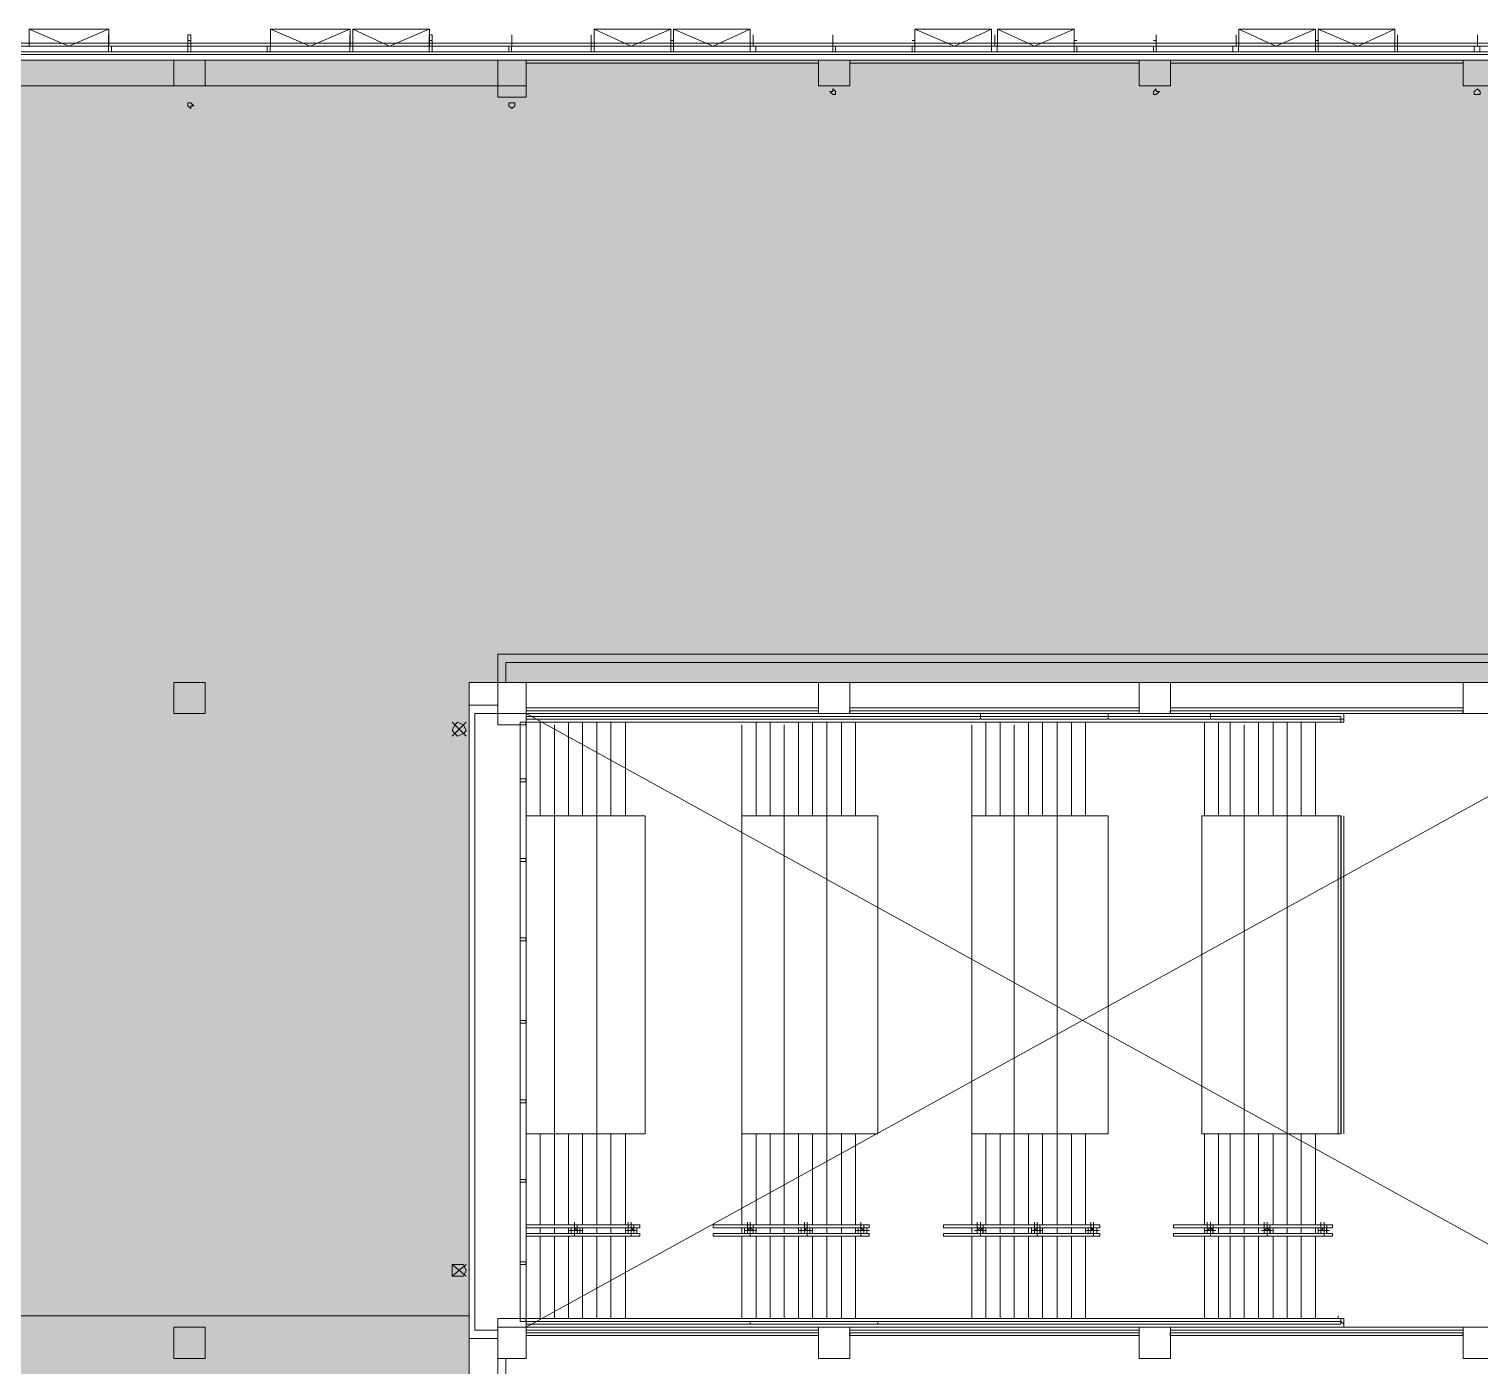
# Model space of a CAD drawing. Header units: inches. Extents: x 0.9 to 46, y 0.8 to 32.4.
# Drawn here: x 43.416 to 44.267, y 20.97 to 21.755 of the extents above; entities that cross this region are included whole.
import ezdxf

# ---------------------------------------------------------------- set-up
doc = ezdxf.new("R2010")
doc.units = ezdxf.units.IN
doc.header["$MEASUREMENT"] = 0
doc.layers.add('PDF_Geometry', color=7, linetype='Continuous')
doc.layers.add('PDF_Solid Fills', color=7, linetype='Continuous')

msp = doc.modelspace()

# ---------------------------------------------------------------- linework, layer by layer
at = {"layer": 'PDF_Geometry', "color": 9, "lineweight": 20, "true_color": 0xc0c0c0}
for points in [[(43.416, 21.75462), (43.4393, 21.7446), (43.46259, 21.75462)], [(43.55767, 21.75462), (43.58096, 21.7446), (43.60425, 21.75462)], [(43.60584, 21.75462), (43.62754, 21.7446), (43.65083, 21.75462)], [(43.74751, 21.75462), (43.7692, 21.7446), (43.79249, 21.75462)], [(43.79409, 21.75462), (43.81738, 21.7446), (43.83908, 21.75462)], [(43.93575, 21.75462), (43.95904, 21.7446), (43.98074, 21.75462)], [(43.98425, 21.75462), (44.00594, 21.7446), (44.02923, 21.75462)], [(44.12591, 21.75462), (44.1476, 21.7446), (44.1709, 21.75462)], [(44.17249, 21.75462), (44.19578, 21.7446), (44.21748, 21.75462)], [(42.36599, 21.7446), (42.36599, 21.74128), (42.36248, 21.74128), (42.36248, 21.73959), (42.36089, 21.73959), (42.36089, 21.74626), (42.37588, 21.74626), (42.37588, 21.7446), (44.45422, 21.7446), (44.45422, 21.74626), (42.37588, 21.74626)], [(44.45422, 21.74128), (42.37747, 21.74128)], [(44.77264, 21.46629), (44.54738, 21.46629), (44.54738, 21.46128), (44.54738, 21.5196), (44.46411, 21.5196), (44.46411, 21.73959), (42.36758, 21.73959), (42.36758, 20.6063), (45.69248, 20.6063), (45.69248, 21.73959), (45.01767, 21.73959), (45.01767, 21.73627), (45.02597, 21.73627), (45.11243, 21.73627), (45.12073, 21.73627), (45.12073, 21.45627), (45.11243, 21.45627), (45.11243, 21.73627)], [(43.32922, 21.73627), (43.50088, 21.73627)], [(43.51906, 21.73627), (43.69103, 21.73627)], [(43.87928, 21.73461), (43.70762, 21.73461)], [(44.06752, 21.73461), (43.89746, 21.73461)], [(44.25768, 21.73461), (44.08571, 21.73461)], [(43.32922, 21.72128), (43.50088, 21.72128)], [(43.51906, 21.72128), (43.69103, 21.72128)], [(44.39424, 21.35296), (44.39424, 21.38792), (43.69103, 21.38792), (43.69103, 21.37127)], [(44.38913, 21.35296), (44.38913, 21.38295), (43.69582, 21.38295), (43.69582, 21.37127)], [(43.69103, 20.9863), (43.67412, 20.9863), (43.67412, 21.35793), (43.69103, 21.35793)], [(43.69103, 20.99127), (43.67763, 20.99127), (43.67763, 21.35296), (43.69103, 21.35296)], [(43.70762, 21.35627), (43.87928, 21.35627), (43.70762, 21.35627)], [(43.70762, 20.99293), (44.36073, 21.35296), (44.36073, 20.99293), (43.70762, 21.35296), (44.36073, 21.35296), (44.36073, 21.35462), (44.27427, 21.35462)], [(43.87928, 21.35462), (43.70762, 21.35462)], [(43.70762, 21.35296), (43.70762, 20.99293), (44.36073, 20.99293), (44.39264, 20.99293)], [(43.70762, 21.35127), (44.18589, 21.35127), (44.18589, 21.34961), (43.70762, 21.34961), (44.18589, 21.34961), (44.18589, 21.35127), (44.1843, 21.35127)], [(44.06752, 21.35627), (43.89746, 21.35627), (44.06752, 21.35627)], [(44.06752, 21.35462), (43.89746, 21.35462)], [(43.97435, 21.34961), (43.97435, 21.35127), (43.97435, 21.35296)], [(44.04933, 21.34961), (44.04933, 21.35127), (44.04933, 21.35296)], [(44.08571, 21.35627), (44.25768, 21.35627), (44.08571, 21.35627)], [(44.25768, 21.35462), (44.08571, 21.35462)], [(44.10932, 21.34961), (44.10932, 21.35127), (44.10932, 21.35296)], [(43.66423, 21.33962), (43.67253, 21.34795)], [(43.66423, 21.34795), (43.67253, 21.33962)], [(43.70412, 21.34795), (43.70412, 21.26796)], [(44.1843, 21.34795), (43.70762, 21.34795)], [(43.70762, 21.34795), (44.18589, 21.34795), (43.70762, 21.34795)], [(43.70762, 21.34629), (43.70762, 21.31461), (43.70762, 21.34629)], [(43.71592, 21.29294), (43.71592, 21.34795)], [(43.72422, 21.34629), (43.72422, 21.29294), (43.72422, 21.10629), (43.72422, 21.05295)], [(43.73251, 21.29294), (43.73251, 21.34795)], [(43.74081, 21.29294), (43.74081, 21.34795)], [(43.7491, 21.34795), (43.7491, 21.29294), (43.7491, 21.10629), (43.7491, 21.05295)], [(43.7574, 21.29294), (43.7574, 21.34795)], [(43.76601, 21.29294), (43.76601, 21.34795)], [(43.83429, 21.34629), (43.83429, 21.29294), (43.91405, 21.29294), (43.91405, 21.10629), (43.83429, 21.10629), (43.83429, 21.05295)], [(43.84258, 21.29294), (43.84258, 21.34795)], [(43.85088, 21.29294), (43.85088, 21.34795)], [(43.85918, 21.34629), (43.85918, 21.29294), (43.85918, 21.10629), (43.85918, 21.05295)], [(43.86747, 21.29294), (43.86747, 21.34795)], [(43.87577, 21.29294), (43.87577, 21.34795)], [(43.88406, 21.34795), (43.88406, 21.29294), (43.88406, 21.10629), (43.88406, 21.05295)], [(43.89268, 21.29294), (43.89268, 21.34795)], [(43.90097, 21.29294), (43.90097, 21.34795)], [(43.96925, 21.34629), (43.96925, 21.29294), (44.04933, 21.29294), (44.04933, 21.10629), (43.96925, 21.10629)], [(43.97755, 21.29294), (43.97755, 21.34795)], [(43.98584, 21.29294), (43.98584, 21.34795)], [(43.99414, 21.34629), (43.99414, 21.29294), (43.99414, 21.10629), (43.99414, 21.05295)], [(44.00243, 21.29294), (44.00243, 21.34795)], [(44.01073, 21.29294), (44.01073, 21.34795)], [(44.01934, 21.34795), (44.01934, 21.29294), (44.01934, 21.10629), (44.01934, 21.05295)], [(44.02764, 21.29294), (44.02764, 21.34795)], [(44.03593, 21.29294), (44.03593, 21.34795)], [(44.10581, 21.29294), (44.10581, 21.34795)], [(44.1141, 21.29294), (44.1141, 21.34795)], [(44.1208, 21.29294), (44.1208, 21.34795)], [(44.1291, 21.34629), (44.1291, 21.29294), (44.1291, 21.10629), (44.1291, 21.05295)], [(44.13739, 21.29294), (44.13739, 21.34795)], [(44.14601, 21.29294), (44.14601, 21.34795)], [(44.1543, 21.34795), (44.1543, 21.29294), (44.1543, 21.10629), (44.1543, 21.05295)], [(44.1626, 21.29294), (44.1626, 21.34795)], [(44.1709, 21.29294), (44.1709, 21.34795)], [(43.70762, 21.26796), (43.70762, 21.31461), (43.70762, 21.26796), (43.70762, 21.21627), (43.70762, 21.26627)], [(43.70762, 21.29294), (43.7775, 21.29294), (43.7775, 21.10629), (43.70762, 21.10629)], [(43.83429, 21.29294), (43.83429, 21.10629)], [(43.96925, 21.29294), (43.96925, 21.10629), (43.96925, 21.05295)], [(44.1843, 21.10629), (44.18589, 21.10629), (44.18589, 21.29294), (44.1843, 21.29294)], [(44.18749, 21.10629), (44.18749, 21.29294), (44.18749, 21.10629)], [(43.70412, 21.26627), (43.70412, 21.17294)], [(43.69103, 20.97462), (43.69103, 20.95793), (44.39934, 20.95793), (44.39934, 21.24795)], [(43.69582, 20.97462), (43.69582, 20.96294), (44.39424, 20.96294), (44.39424, 21.24795)], [(43.70762, 21.21627), (43.70762, 21.17294), (43.70762, 21.21627)], [(43.70412, 21.17129), (43.70412, 21.07962)], [(43.70762, 21.17129), (43.70762, 21.12461), (43.70762, 21.17294)], [(43.70762, 21.07962), (43.70762, 21.12461), (43.70762, 20.99794), (43.70762, 21.07793)], [(43.71592, 21.10629), (43.71592, 21.05295)], [(43.73251, 21.10629), (43.73251, 21.05295)], [(43.74081, 21.10629), (43.74081, 21.05295)], [(43.7574, 21.10629), (43.7574, 21.05295)], [(43.76601, 21.10629), (43.76601, 21.05295)], [(43.84258, 21.10629), (43.84258, 21.05295)], [(43.85088, 21.10629), (43.85088, 21.05295)], [(43.86747, 21.10629), (43.86747, 21.05295)], [(43.87577, 21.10629), (43.87577, 21.05295)], [(43.89268, 21.10629), (43.89268, 21.05295)], [(43.90097, 21.10629), (43.90097, 21.05295)], [(43.97755, 21.10629), (43.97755, 21.05295)], [(43.98584, 21.10629), (43.98584, 21.05295)], [(44.00243, 21.10629), (44.00243, 21.05295)], [(44.01073, 21.10629), (44.01073, 21.05295)], [(44.02764, 21.10629), (44.02764, 21.05295)], [(44.03593, 21.10629), (44.03593, 21.05295)], [(44.10581, 21.10629), (44.10581, 21.05295)], [(44.1141, 21.10629), (44.1141, 21.05295)], [(44.1208, 21.10629), (44.1208, 21.05295)], [(44.13739, 21.10629), (44.13739, 21.05295)], [(44.14601, 21.10629), (44.14601, 21.05295)], [(44.1626, 21.10629), (44.1626, 21.05295)], [(44.1709, 21.10629), (44.1709, 21.05295)], [(43.70412, 21.07793), (43.70412, 20.99628)], [(43.70762, 21.05295), (43.77431, 21.05295), (43.77431, 21.05129), (43.70762, 21.05129)], [(43.73602, 21.05295), (43.73602, 21.05129), (43.73762, 21.05129), (43.73602, 21.05129), (43.73762, 21.04963), (43.73762, 21.05129), (43.73602, 21.05129), (43.73602, 21.04963), (43.73602, 21.04794), (43.73602, 21.04963), (43.73602, 21.04794), (43.73762, 21.04794), (43.73602, 21.04794), (43.73762, 21.04794), (43.73602, 21.04794), (43.73762, 21.04794), (43.73602, 21.04794), (43.73762, 21.04794), (43.73602, 21.04794), (43.73762, 21.04794), (43.73762, 21.04963), (43.73602, 21.05129), (43.73602, 21.05295), (43.73602, 21.05461)], [(43.73602, 21.04628), (43.73602, 21.05295), (43.73602, 21.05129), (43.73602, 21.04963), (43.73762, 21.04963), (43.73762, 21.05129), (43.73602, 21.05129), (43.73762, 21.05129), (43.73602, 21.05129), (43.73762, 21.05129), (43.73602, 21.05129), (43.73762, 21.05129), (43.73602, 21.05129), (43.73762, 21.05129), (43.73602, 21.05129), (43.73762, 21.05129), (43.73602, 21.05129), (43.73762, 21.05129), (43.73602, 21.05129), (43.73762, 21.05129), (43.73602, 21.05129), (43.73762, 21.05129), (43.73602, 21.05129), (43.73602, 21.05295), (43.73602, 21.05129), (43.73602, 21.05295), (43.73762, 21.05295), (43.73762, 21.05129), (43.73762, 21.05295), (43.73762, 21.05129), (43.73762, 21.05295), (43.73762, 21.05129), (43.73762, 21.04963), (43.73762, 21.04794), (43.73602, 21.04794), (43.73602, 21.04963), (43.73602, 21.05129), (43.73602, 21.04963), (43.73602, 21.04794), (43.73762, 21.04794), (43.73762, 21.04963)], [(43.7692, 21.04628), (43.7692, 21.05295), (43.7692, 21.05129), (43.7692, 21.04963), (43.7692, 21.04794), (43.7708, 21.04794), (43.76761, 21.04794), (43.7692, 21.04794), (43.7692, 21.04963), (43.7692, 21.05129), (43.7708, 21.05129), (43.76761, 21.05129), (43.7692, 21.05129), (43.7692, 21.05295), (43.7692, 21.05461)], [(43.7708, 21.05129), (43.7708, 21.05295), (43.76761, 21.05295), (43.76761, 21.05461)], [(43.76761, 21.05295), (43.76761, 21.05129)], [(43.7692, 21.05129), (43.7692, 21.05295)], [(43.7692, 21.05129), (43.7692, 21.05295)], [(43.7708, 21.04963), (43.7708, 21.05129), (43.7708, 21.05295), (43.7708, 21.05129), (43.7708, 21.05295), (43.7708, 21.05129), (43.7708, 21.05295)], [(43.83908, 21.05461), (43.83908, 21.05295), (43.83908, 21.05129), (43.84099, 21.05129), (43.83908, 21.05129), (43.83748, 21.05129), (43.83748, 21.05295), (43.83748, 21.05129), (43.83748, 21.05295), (43.83748, 21.05461)], [(43.83908, 21.04628), (43.83908, 21.05295), (43.83908, 21.05129), (43.83908, 21.04963), (43.83908, 21.04794), (43.83748, 21.04794), (43.83748, 21.04963), (43.83748, 21.04794), (43.83748, 21.04963), (43.83748, 21.04794), (43.84099, 21.04794), (43.83908, 21.04794), (43.84099, 21.04794), (43.84099, 21.04963), (43.83908, 21.05129), (43.83908, 21.05295)], [(43.87258, 21.04794), (43.87098, 21.04794), (43.87098, 21.04963), (43.87098, 21.04794), (43.87098, 21.04963), (43.87098, 21.05129), (43.87098, 21.05295), (43.87098, 21.05129), (43.87098, 21.05295), (43.87098, 21.05461)], [(43.87258, 21.04963), (43.87258, 21.05129), (43.87098, 21.05129), (43.87258, 21.05129), (43.87258, 21.05295), (43.87258, 21.05129), (43.87258, 21.05295), (43.87098, 21.05295), (43.87098, 21.05129), (43.87098, 21.05295), (43.87098, 21.05129), (43.87098, 21.04963), (43.87098, 21.04794)], [(43.87258, 21.04628), (43.87258, 21.05295), (43.87258, 21.05129), (43.87258, 21.04963), (43.87258, 21.04794), (43.87258, 21.04963), (43.87258, 21.04794), (43.87258, 21.04963), (43.87258, 21.04794), (43.87258, 21.04963), (43.87258, 21.05129), (43.87258, 21.05295), (43.87258, 21.05461)], [(43.90576, 21.05129), (43.90416, 21.05129), (43.90576, 21.04963), (43.90576, 21.05129), (43.90416, 21.05129), (43.90416, 21.04963), (43.90416, 21.04794), (43.90416, 21.04963), (43.90416, 21.04794), (43.90576, 21.04794), (43.90416, 21.04794), (43.90576, 21.04794), (43.90416, 21.04794), (43.90576, 21.04794), (43.90416, 21.04794), (43.90576, 21.04794), (43.90416, 21.04794), (43.90576, 21.04794), (43.90576, 21.04963), (43.90416, 21.05129), (43.90416, 21.05295), (43.90416, 21.05461)], [(43.90416, 21.04628), (43.90416, 21.05295), (43.90416, 21.05129), (43.90416, 21.04963), (43.90576, 21.04963), (43.90576, 21.05129), (43.90416, 21.05129), (43.90576, 21.05129), (43.90416, 21.05129), (43.90576, 21.05129), (43.90416, 21.05129), (43.90576, 21.05129), (43.90416, 21.05129), (43.90576, 21.05129), (43.90416, 21.05129), (43.90576, 21.05129), (43.90416, 21.05129), (43.90576, 21.05129), (43.90416, 21.05129), (43.90576, 21.05129), (43.90416, 21.05129), (43.90576, 21.05129), (43.90416, 21.05129), (43.90416, 21.05295), (43.90416, 21.05129), (43.90416, 21.05295), (43.90576, 21.05295), (43.90576, 21.05129), (43.90576, 21.05295), (43.90576, 21.05129), (43.90576, 21.05295), (43.90576, 21.05129), (43.90576, 21.04963), (43.90576, 21.04794), (43.90416, 21.04794), (43.90416, 21.04963), (43.90416, 21.05129), (43.90416, 21.04963), (43.90416, 21.04794), (43.90576, 21.04794), (43.90576, 21.04963)], [(43.90416, 21.05129), (43.90416, 21.05295)], [(43.97435, 21.05461), (43.97435, 21.05295), (43.97435, 21.05129), (43.97595, 21.04963), (43.97595, 21.04794), (43.97244, 21.04794), (43.97244, 21.04963), (43.97244, 21.05129), (43.97244, 21.04963), (43.97435, 21.05129), (43.97435, 21.04963), (43.97244, 21.04963), (43.97244, 21.05129), (43.97244, 21.05295), (43.97244, 21.05461)], [(43.97595, 21.05295), (43.97595, 21.05129), (43.97595, 21.05295), (43.97244, 21.05295), (43.97244, 21.05129)], [(43.97435, 21.04628), (43.97435, 21.05295), (43.97435, 21.05129), (43.97435, 21.04963), (43.97435, 21.04794), (43.97435, 21.04963), (43.97435, 21.04794), (43.97435, 21.04963), (43.97435, 21.04794)], [(44.00754, 21.04794), (44.00754, 21.04963), (44.00754, 21.04794), (44.00754, 21.04963), (44.00754, 21.04794), (44.00913, 21.04794), (44.00594, 21.04794), (44.00594, 21.04963), (44.00594, 21.04794), (44.00594, 21.04963), (44.00594, 21.05129), (44.00594, 21.05295), (44.00594, 21.05129), (44.00594, 21.05295), (44.00594, 21.05461)], [(44.00594, 21.04794), (44.00594, 21.04963), (44.00754, 21.05129), (44.00754, 21.04963), (44.00754, 21.05129), (44.00913, 21.05129), (44.00913, 21.05295), (44.00594, 21.05295), (44.00594, 21.05129), (44.00594, 21.04963), (44.00594, 21.05129), (44.00754, 21.05129), (44.00594, 21.05129), (44.00594, 21.04963), (44.00754, 21.04963), (44.00754, 21.05129), (44.00754, 21.05295)], [(44.00913, 21.05129), (44.00754, 21.05129), (44.00754, 21.05295), (44.00754, 21.05461)], [(44.00754, 21.04628), (44.00754, 21.05295), (44.00754, 21.05129), (44.00754, 21.04963), (44.00754, 21.04794), (44.00913, 21.04794), (44.00913, 21.04963)], [(44.03913, 21.04963), (44.03913, 21.05129), (44.04072, 21.05129), (44.04072, 21.04963), (44.03913, 21.04963), (44.03913, 21.04794), (44.04072, 21.04794), (44.04072, 21.04963), (44.04072, 21.05129), (44.03913, 21.05129), (44.03913, 21.05295), (44.03913, 21.05129), (44.03913, 21.05295), (44.03913, 21.05461)], [(44.04072, 21.04963), (44.04072, 21.04794), (44.03913, 21.04794), (44.03913, 21.04963), (44.03913, 21.04794), (44.03913, 21.04963), (44.03913, 21.04794), (44.04072, 21.04794), (44.03913, 21.04794), (44.04072, 21.04794), (44.03913, 21.04794), (44.04072, 21.04794), (44.03913, 21.04794), (44.04072, 21.04794), (44.03913, 21.04794), (44.04072, 21.04794), (44.04072, 21.04963), (44.03913, 21.05129), (44.04072, 21.05129), (44.04072, 21.05295), (44.04072, 21.05461)], [(44.04072, 21.04628), (44.04072, 21.05295), (44.04072, 21.05129), (44.04072, 21.04963), (44.04072, 21.04794), (44.04072, 21.04963), (44.04072, 21.04794)], [(44.10932, 21.05461), (44.10932, 21.05295), (44.10932, 21.05129), (44.11091, 21.04963), (44.11091, 21.04794), (44.1074, 21.04794), (44.1074, 21.04963), (44.1074, 21.05129), (44.1074, 21.04963), (44.10932, 21.05129), (44.10932, 21.04963), (44.1074, 21.04963), (44.1074, 21.05129), (44.1074, 21.05295), (44.1074, 21.05461)], [(44.11091, 21.05295), (44.11091, 21.05129), (44.11091, 21.05295), (44.1074, 21.05295), (44.1074, 21.05129)], [(44.10932, 21.04628), (44.10932, 21.05295), (44.10932, 21.05129), (44.10932, 21.04963), (44.10932, 21.04794), (44.10932, 21.04963), (44.10932, 21.04794), (44.10932, 21.04963), (44.10932, 21.04794)], [(44.1425, 21.05461), (44.1425, 21.05295), (44.1425, 21.05129), (44.14409, 21.04963), (44.14409, 21.04794), (44.1409, 21.04794), (44.1409, 21.04963), (44.1409, 21.05129), (44.1409, 21.04963), (44.1425, 21.05129), (44.1425, 21.04963), (44.1409, 21.04963), (44.1409, 21.05129), (44.1409, 21.05295), (44.1409, 21.05461)], [(44.14409, 21.05295), (44.14409, 21.05129), (44.14409, 21.05295), (44.1409, 21.05295), (44.1409, 21.05129)], [(44.1425, 21.04628), (44.1425, 21.05295), (44.1425, 21.05129), (44.1425, 21.04963), (44.1425, 21.04794), (44.1425, 21.04963), (44.1425, 21.04794), (44.1425, 21.04963), (44.1425, 21.04794)], [(44.176, 21.04794), (44.176, 21.04963), (44.176, 21.04794), (44.176, 21.04963), (44.176, 21.04794), (44.17759, 21.04794), (44.17409, 21.04794), (44.17409, 21.04963), (44.17409, 21.04794), (44.17409, 21.04963), (44.17409, 21.05129), (44.17409, 21.05295), (44.17409, 21.05129), (44.17409, 21.05295), (44.17409, 21.05461)], [(44.17409, 21.04794), (44.17409, 21.04963), (44.176, 21.05129), (44.176, 21.04963), (44.176, 21.05129), (44.17759, 21.05129), (44.17759, 21.05295), (44.17409, 21.05295), (44.17409, 21.05129), (44.17409, 21.04963), (44.17409, 21.05129), (44.176, 21.05129), (44.17409, 21.05129), (44.17409, 21.04963), (44.176, 21.04963), (44.176, 21.05129), (44.176, 21.05295)], [(44.17759, 21.05129), (44.176, 21.05129), (44.176, 21.05295), (44.176, 21.05461)], [(44.176, 21.04628), (44.176, 21.05295), (44.176, 21.05129), (44.176, 21.04963), (44.176, 21.04794), (44.17759, 21.04794), (44.17759, 21.04963)], [(43.70762, 21.04794), (43.77431, 21.04794), (43.77431, 21.04628), (43.70762, 21.04628)], [(43.71592, 21.05129), (43.71592, 21.04794)], [(43.71592, 21.04628), (43.71592, 20.99794)], [(43.72422, 21.05129), (43.72422, 21.04794)], [(43.72422, 21.04628), (43.72422, 20.99794)], [(43.73251, 21.05129), (43.73251, 21.04794)], [(43.73251, 21.04963), (43.74081, 21.04963)], [(43.73251, 21.04628), (43.73251, 20.99794)], [(43.73602, 21.04963), (43.73602, 21.05129), (43.73602, 21.04963)], [(43.73602, 21.05129), (43.73762, 21.05129), (43.73602, 21.05129)], [(43.73762, 21.04963), (43.73602, 21.04963), (43.73762, 21.04963)], [(43.73602, 21.04794), (43.73762, 21.04794), (43.73602, 21.04794)], [(43.73602, 21.04794), (43.73762, 21.04794)], [(43.74081, 21.05129), (43.74081, 21.04794)], [(43.74081, 21.04628), (43.74081, 20.99794)], [(43.7491, 21.05129), (43.7491, 21.04794)], [(43.7491, 21.04628), (43.7491, 20.99794)], [(43.7574, 21.05129), (43.7574, 21.04794)], [(43.7574, 21.04628), (43.7574, 20.99794)], [(43.76601, 21.05129), (43.76601, 21.04794)], [(43.76601, 21.04963), (43.77239, 21.04963)], [(43.76601, 21.04628), (43.76601, 20.99794)], [(43.76761, 21.04963), (43.76761, 21.05129)], [(43.76761, 21.04963), (43.76761, 21.05129)], [(43.76761, 21.04963), (43.76761, 21.04794), (43.7708, 21.04794), (43.7708, 21.04963), (43.7708, 21.04794)], [(43.7692, 21.04794), (43.7692, 21.04963), (43.7692, 21.05129)], [(43.7692, 21.04963), (43.7692, 21.05129), (43.7692, 21.04963)], [(43.7692, 21.04963), (43.7692, 21.04794), (43.7692, 21.04963)], [(43.7692, 21.04794), (43.7692, 21.04963)], [(43.83429, 21.05129), (43.83429, 21.04794)], [(43.83429, 21.04628), (43.83429, 20.99794)], [(43.83589, 21.04963), (43.84258, 21.04963)], [(43.83908, 21.04963), (43.83908, 21.04794), (43.83908, 21.04963), (43.83908, 21.05129), (43.83908, 21.04963), (43.83908, 21.05129), (43.83748, 21.04963), (43.83748, 21.05129), (43.83748, 21.04963), (43.83748, 21.05129)], [(43.83908, 21.04963), (43.83908, 21.05129), (43.83908, 21.04963)], [(43.83908, 21.04963), (43.83908, 21.04794), (43.83908, 21.04963)], [(43.84258, 21.05129), (43.84258, 21.04794)], [(43.84258, 21.04628), (43.84258, 20.99794)], [(43.85088, 21.05129), (43.85088, 21.04794)], [(43.85088, 21.04628), (43.85088, 20.99794)], [(43.85918, 21.05129), (43.85918, 21.04794)], [(43.85918, 21.04628), (43.85918, 20.99794)], [(43.86747, 21.05129), (43.86747, 21.04794)], [(43.86747, 21.04963), (43.87577, 21.04963)], [(43.86747, 21.04628), (43.86747, 20.99794)], [(43.87098, 21.04794), (43.87258, 21.04794), (43.87098, 21.04794)], [(43.87258, 21.04963), (43.87258, 21.05129), (43.87258, 21.04963)], [(43.87258, 21.04963), (43.87258, 21.04794), (43.87258, 21.04963)], [(43.87577, 21.05129), (43.87577, 21.04794)], [(43.87577, 21.04628), (43.87577, 20.99794)], [(43.88406, 21.05129), (43.88406, 21.04794)], [(43.88406, 21.04628), (43.88406, 20.99794)], [(43.89268, 21.05129), (43.89268, 21.04794)], [(43.89268, 21.04628), (43.89268, 20.99794)], [(43.90097, 21.05129), (43.90097, 21.04794)], [(43.90097, 21.04963), (43.90927, 21.04963)], [(43.90097, 21.04628), (43.90097, 20.99794)], [(43.90416, 21.04963), (43.90416, 21.05129), (43.90416, 21.04963)], [(43.90416, 21.05129), (43.90576, 21.05129), (43.90416, 21.05129)], [(43.90576, 21.04963), (43.90416, 21.04963), (43.90576, 21.04963)], [(43.90416, 21.04794), (43.90576, 21.04794), (43.90416, 21.04794)], [(43.96925, 21.05129), (43.96925, 21.04794)], [(43.96925, 21.04628), (43.96925, 20.99794)], [(43.97085, 21.04963), (43.97755, 21.04963)], [(43.97595, 21.05129), (43.97244, 21.05129), (43.97595, 21.05129)], [(43.97244, 21.04794), (43.97244, 21.04963)], [(43.97595, 21.04794), (43.97244, 21.04794), (43.97595, 21.04794)], [(43.97435, 21.05129), (43.97435, 21.04963), (43.97595, 21.04963), (43.97595, 21.05129), (43.97595, 21.04963)], [(43.97435, 21.04963), (43.97435, 21.05129), (43.97435, 21.04963)], [(43.97435, 21.04963), (43.97435, 21.04794), (43.97435, 21.04963)], [(43.97435, 21.04963), (43.97435, 21.04794), (43.97435, 21.04963)], [(43.97755, 21.05129), (43.97755, 21.04794)], [(43.97755, 21.04628), (43.97755, 20.99794)], [(43.98584, 21.05129), (43.98584, 21.04794)], [(43.98584, 21.04628), (43.98584, 20.99794)], [(43.99414, 21.05129), (43.99414, 21.04794)], [(43.99414, 21.04628), (43.99414, 20.99794)], [(44.00243, 21.05129), (44.00243, 21.04794)], [(44.00243, 21.04628), (44.00243, 20.99794)], [(44.00435, 21.04963), (44.01073, 21.04963)], [(44.00594, 21.04794), (44.00754, 21.04794), (44.00594, 21.04794)], [(44.00754, 21.04963), (44.00754, 21.05129), (44.00754, 21.04963)], [(44.00754, 21.04963), (44.00754, 21.04794), (44.00754, 21.04963)], [(44.01073, 21.05129), (44.01073, 21.04794)], [(44.01073, 21.04628), (44.01073, 20.99794)], [(44.01934, 21.05129), (44.01934, 21.04794)], [(44.01934, 21.04628), (44.01934, 20.99794)], [(44.02764, 21.05129), (44.02764, 21.04794)], [(44.02764, 21.04628), (44.02764, 20.99794)], [(44.03593, 21.05129), (44.03593, 21.04794)], [(44.03593, 21.04963), (44.04423, 21.04963)], [(44.03593, 21.04628), (44.03593, 20.99794)], [(44.04072, 21.04963), (44.03913, 21.04963), (44.04072, 21.04963)], [(44.03913, 21.04794), (44.04072, 21.04794), (44.03913, 21.04794)], [(44.10581, 21.05129), (44.10581, 21.04794)], [(44.10581, 21.04963), (44.11251, 21.04963)], [(44.10581, 21.04628), (44.10581, 20.99794)], [(44.11091, 21.05129), (44.1074, 21.05129), (44.11091, 21.05129)], [(44.1074, 21.04794), (44.1074, 21.04963)], [(44.11091, 21.04794), (44.1074, 21.04794), (44.11091, 21.04794)], [(44.10932, 21.05129), (44.10932, 21.04963), (44.11091, 21.04963), (44.11091, 21.05129), (44.11091, 21.04963)], [(44.10932, 21.04963), (44.10932, 21.05129), (44.10932, 21.04963)], [(44.10932, 21.04963), (44.10932, 21.04794), (44.10932, 21.04963)], [(44.10932, 21.04963), (44.10932, 21.04794), (44.10932, 21.04963)], [(44.1141, 21.05129), (44.1141, 21.04794)], [(44.1141, 21.04628), (44.1141, 20.99794)], [(44.1208, 21.05129), (44.1208, 21.04794)], [(44.1208, 21.04628), (44.1208, 20.99794)], [(44.1291, 21.05129), (44.1291, 21.04794)], [(44.1291, 21.04628), (44.1291, 20.99794)], [(44.13739, 21.05129), (44.13739, 21.04794)], [(44.13739, 21.04628), (44.13739, 20.99794)], [(44.13931, 21.04963), (44.14601, 21.04963)], [(44.14409, 21.05129), (44.1409, 21.05129), (44.14409, 21.05129)], [(44.1409, 21.04794), (44.1409, 21.04963)], [(44.14409, 21.04794), (44.1409, 21.04794), (44.14409, 21.04794)], [(44.1425, 21.05129), (44.1425, 21.04963), (44.14409, 21.04963), (44.14409, 21.05129), (44.14409, 21.04963)], [(44.1425, 21.04963), (44.1425, 21.05129), (44.1425, 21.04963)], [(44.1425, 21.04963), (44.1425, 21.04794), (44.1425, 21.04963)], [(44.1425, 21.04963), (44.1425, 21.04794), (44.1425, 21.04963)], [(44.14601, 21.05129), (44.14601, 21.04794)], [(44.14601, 21.04628), (44.14601, 20.99794)], [(44.1543, 21.05129), (44.1543, 21.04794)], [(44.1543, 21.04628), (44.1543, 20.99794)], [(44.1626, 21.05129), (44.1626, 21.04794)], [(44.1626, 21.04628), (44.1626, 20.99794)], [(44.1709, 21.05129), (44.1709, 21.04794)], [(44.1709, 21.04628), (44.1709, 20.99794)], [(44.17249, 21.04963), (44.17919, 21.04963)], [(44.17409, 21.04794), (44.176, 21.04794), (44.17409, 21.04794)], [(44.176, 21.04963), (44.176, 21.05129), (44.176, 21.04963)], [(44.176, 21.04963), (44.176, 21.04794), (44.176, 21.04963)], [(43.66423, 21.02296), (43.67253, 21.02962)], [(43.66423, 21.02962), (43.67253, 21.02296)], [(44.18589, 20.99628), (43.70762, 20.99628), (44.18589, 20.99628), (44.18589, 20.99794), (43.70762, 20.99794), (44.1843, 20.99794), (44.1843, 20.9996)], [(43.70762, 20.99462), (44.18589, 20.99462), (43.70762, 20.99462)], [(43.83908, 20.99462), (43.83908, 20.99628)], [(43.91405, 20.99462), (43.91405, 20.99628)], [(44.18589, 20.99794), (44.18749, 20.99794), (44.18749, 20.99293), (44.18749, 20.99462), (44.18589, 20.99628), (44.18589, 20.99462), (44.1843, 20.99462)], [(43.70762, 20.99127), (43.87928, 20.99127), (43.70762, 20.99127)], [(43.87928, 20.99127), (43.70762, 20.99127)], [(44.06752, 20.99127), (43.89746, 20.99127), (44.06752, 20.99127)], [(44.06752, 20.99127), (43.89746, 20.99127)], [(44.08571, 20.99127), (44.25768, 20.99127), (44.08571, 20.99127)], [(44.25768, 20.99127), (44.08571, 20.99127)]]:
    msp.add_lwpolyline(points, dxfattribs=at)
for points in [[(43.416, 21.7446), (43.46267, 21.7446), (43.46267, 21.75461), (43.416, 21.75461)], [(43.416, 21.74795), (43.416, 21.75127), (43.416, 21.7446)], [(43.46259, 21.74795), (43.46259, 21.75127), (43.46259, 21.7446)], [(43.50917, 21.74795), (43.51083, 21.74795), (43.51083, 21.75128), (43.50917, 21.75128)], [(43.55767, 21.7446), (43.60433, 21.7446), (43.60433, 21.75461), (43.55767, 21.75461)], [(43.55767, 21.74795), (43.55767, 21.75127), (43.55767, 21.7446)], [(43.60425, 21.74795), (43.60425, 21.75127), (43.60425, 21.7446)], [(43.60584, 21.7446), (43.65084, 21.7446), (43.65084, 21.75461), (43.60584, 21.75461)], [(43.65083, 21.74795), (43.6525, 21.74795), (43.6525, 21.75128), (43.65083, 21.75128)], [(43.69933, 21.74795), (43.69933, 21.75127), (43.69933, 21.7446)], [(43.74591, 21.74795), (43.74591, 21.75127), (43.74591, 21.7446)], [(43.74751, 21.7446), (43.79251, 21.7446), (43.79251, 21.75461), (43.74751, 21.75461)], [(43.79409, 21.74795), (43.79409, 21.75127), (43.79409, 21.7446), (43.79409, 21.74795), (43.79249, 21.74795)], [(43.79409, 21.7446), (43.83908, 21.7446), (43.83908, 21.75461), (43.79409, 21.75461)], [(43.84099, 21.74795), (43.84099, 21.75127), (43.84099, 21.7446)], [(43.88757, 21.74795), (43.88757, 21.75127), (43.88757, 21.7446)], [(43.93575, 21.74795), (43.93575, 21.75127), (43.93575, 21.7446), (43.93575, 21.74795), (43.93415, 21.74795)], [(43.93575, 21.7446), (43.98075, 21.7446), (43.98075, 21.75461), (43.93575, 21.75461)], [(43.98265, 21.74795), (43.98265, 21.75127), (43.98265, 21.7446)], [(43.98425, 21.7446), (44.02925, 21.7446), (44.02925, 21.75461), (43.98425, 21.75461)], [(44.02923, 21.74795), (44.02923, 21.75127), (44.02923, 21.7446), (44.02923, 21.74795), (44.03083, 21.74795)], [(44.07741, 21.74795), (44.07741, 21.75127), (44.07741, 21.7446), (44.07741, 21.74795), (44.07582, 21.74795)], [(44.12431, 21.74795), (44.12431, 21.75127), (44.12431, 21.7446)], [(44.12591, 21.7446), (44.1709, 21.7446), (44.1709, 21.75461), (44.12591, 21.75461)], [(44.1709, 21.74795), (44.1709, 21.75127), (44.1709, 21.7446), (44.1709, 21.74795), (44.17249, 21.74795)], [(44.17249, 21.7446), (44.2175, 21.7446), (44.2175, 21.75461), (44.17249, 21.75461)], [(44.21907, 21.74795), (44.21907, 21.75127), (44.21907, 21.7446)], [(44.26597, 21.74795), (44.26597, 21.75127), (44.26597, 21.7446)], [(43.46259, 21.74128), (43.46426, 21.74128), (43.46426, 21.74461), (43.46259, 21.74461)], [(43.51077, 21.74795), (43.50917, 21.74795), (43.50917, 21.7446), (43.51077, 21.7446)], [(43.50917, 21.74128), (43.51083, 21.74128), (43.51083, 21.74461), (43.50917, 21.74461)], [(43.55575, 21.74128), (43.55742, 21.74128), (43.55742, 21.74461), (43.55575, 21.74461)], [(43.60425, 21.74128), (43.60592, 21.74128), (43.60592, 21.74461), (43.60425, 21.74461)], [(43.65243, 21.74795), (43.65083, 21.74795), (43.65083, 21.7446), (43.65243, 21.7446)], [(43.65083, 21.74128), (43.6525, 21.74128), (43.6525, 21.74461), (43.65083, 21.74461)], [(43.69741, 21.74128), (43.69908, 21.74128), (43.69908, 21.74461), (43.69741, 21.74461)], [(43.74591, 21.74128), (43.74758, 21.74128), (43.74758, 21.74461), (43.74591, 21.74461)], [(43.79249, 21.74128), (43.79416, 21.74128), (43.79416, 21.74461), (43.79249, 21.74461)], [(43.83908, 21.74128), (43.84242, 21.74128), (43.84242, 21.74461), (43.83908, 21.74461)], [(43.88757, 21.74128), (43.88924, 21.74128), (43.88924, 21.74461), (43.88757, 21.74461)], [(43.93415, 21.74128), (43.93582, 21.74128), (43.93582, 21.74461), (43.93415, 21.74461)], [(43.98074, 21.74128), (43.98406, 21.74128), (43.98406, 21.74461), (43.98074, 21.74461)], [(44.02923, 21.74128), (44.03089, 21.74128), (44.03089, 21.74461), (44.02923, 21.74461)], [(44.07582, 21.74128), (44.07749, 21.74128), (44.07749, 21.74461), (44.07582, 21.74461)], [(44.1224, 21.74128), (44.12574, 21.74128), (44.12574, 21.74461), (44.1224, 21.74461)], [(44.1709, 21.74128), (44.17257, 21.74128), (44.17257, 21.74461), (44.1709, 21.74461)], [(44.21748, 21.74128), (44.21913, 21.74128), (44.21913, 21.74461), (44.21748, 21.74461)], [(44.26406, 21.74128), (44.26739, 21.74128), (44.26739, 21.74461), (44.26406, 21.74461)], [(43.67412, 20.95793), (44.906, 20.95793), (44.906, 20.88962), (45.01767, 20.88962), (45.01767, 20.61128), (43.04271, 20.61128), (43.04271, 20.9996), (42.94763, 20.9996), (42.94763, 21.34629), (43.04271, 21.34629), (43.04271, 21.37127), (43.04271, 21.73627), (44.45262, 21.73627), (44.45262, 21.37127), (43.67412, 21.37127)], [(43.50088, 21.72128), (43.51921, 21.72128), (43.51921, 21.73628), (43.50088, 21.73628)], [(43.69103, 21.72128), (43.7077, 21.72128), (43.7077, 21.73628), (43.69103, 21.73628)], [(43.69103, 21.71461), (43.7077, 21.71461), (43.7077, 21.73628), (43.69103, 21.73628)], [(43.87928, 21.72128), (43.89761, 21.72128), (43.89761, 21.73628), (43.87928, 21.73628)], [(44.06752, 21.72128), (44.08585, 21.72128), (44.08585, 21.73628), (44.06752, 21.73628)], [(44.25768, 21.72128), (44.27434, 21.72128), (44.27434, 21.73628), (44.25768, 21.73628)], [(43.88917, 21.71793), (43.88757, 21.71962), (43.88757, 21.71793), (43.88598, 21.71793), (43.88757, 21.71627), (43.88917, 21.71627)], [(44.07933, 21.71793), (44.07741, 21.71793), (44.07741, 21.71962), (44.07582, 21.71793), (44.07582, 21.71627), (44.07741, 21.71627)], [(44.26757, 21.71793), (44.26597, 21.71962), (44.26406, 21.71793), (44.26406, 21.71627), (44.26757, 21.71627)], [(43.51268, 21.7096), (43.51077, 21.71126), (43.50917, 21.71126), (43.50917, 21.7096), (43.51077, 21.70794), (43.51077, 21.7096)], [(43.70093, 21.7096), (43.70093, 21.71126), (43.69741, 21.71126), (43.69741, 21.7096), (43.69933, 21.70794)], [(43.50088, 21.35296), (43.51921, 21.35296), (43.51921, 21.37129), (43.50088, 21.37129)], [(43.69103, 21.35296), (43.7077, 21.35296), (43.7077, 21.37129), (43.69103, 21.37129)], [(43.87928, 21.35296), (43.89761, 21.35296), (43.89761, 21.37129), (43.87928, 21.37129)], [(44.06752, 21.35296), (44.08585, 21.35296), (44.08585, 21.37129), (44.06752, 21.37129)], [(44.25768, 21.35296), (44.27434, 21.35296), (44.27434, 21.37129), (44.25768, 21.37129)], [(43.69103, 21.34629), (43.70412, 21.34629), (43.70412, 21.34795), (43.70762, 21.34795), (43.70762, 21.35296), (43.69103, 21.35296)], [(43.70762, 21.35296), (43.87928, 21.35296), (43.87928, 21.35463), (43.70762, 21.35463)], [(43.89746, 21.35296), (44.06746, 21.35296), (44.06746, 21.35463), (43.89746, 21.35463)], [(44.08571, 21.35296), (44.25737, 21.35296), (44.25737, 21.35463), (44.08571, 21.35463)], [(44.18749, 21.34961), (44.18749, 21.34795), (44.18589, 21.34795), (44.18589, 21.34961), (44.18749, 21.34961), (44.18749, 21.35296)], [(43.67253, 21.34294), (43.67093, 21.34629), (43.66742, 21.34795), (43.66583, 21.34629), (43.66423, 21.34294), (43.66583, 21.34128), (43.66742, 21.33962), (43.67093, 21.34128)], [(43.70412, 21.34629), (43.70746, 21.34629), (43.70746, 21.34796), (43.70412, 21.34796)], [(43.70412, 21.31295), (43.70746, 21.31295), (43.70746, 21.3146), (43.70412, 21.3146)], [(44.1843, 21.29294), (44.10421, 21.29294), (44.10421, 21.10629), (44.1843, 21.10629)], [(44.1843, 21.10629), (44.18597, 21.10629), (44.18597, 21.29295), (44.1843, 21.29295)], [(43.70412, 21.26627), (43.70746, 21.26627), (43.70746, 21.26794), (43.70412, 21.26794)], [(43.70412, 21.21962), (43.70746, 21.21962), (43.70746, 21.22129), (43.70412, 21.22129)], [(43.70412, 21.17129), (43.70746, 21.17129), (43.70746, 21.17296), (43.70412, 21.17296)], [(43.70412, 21.12461), (43.70746, 21.12461), (43.70746, 21.12627), (43.70412, 21.12627)], [(43.70412, 21.07793), (43.70746, 21.07793), (43.70746, 21.0796), (43.70412, 21.0796)], [(43.81738, 21.05129), (43.90905, 21.05129), (43.90905, 21.05296), (43.81738, 21.05296)], [(43.84099, 21.05129), (43.84099, 21.04963), (43.83748, 21.04963), (43.83748, 21.05129), (43.83748, 21.05295), (43.83748, 21.05129), (43.83748, 21.05295), (43.84099, 21.05295)], [(43.95266, 21.05129), (44.04433, 21.05129), (44.04433, 21.05296), (43.95266, 21.05296)], [(44.00594, 21.05295), (44.00594, 21.05129)], [(44.03913, 21.05295), (44.04072, 21.05295), (44.04072, 21.05129), (44.04072, 21.05295), (44.04072, 21.05129), (44.03913, 21.04963), (44.03913, 21.05129), (44.03913, 21.04963), (44.03913, 21.05129)], [(44.03913, 21.05295), (44.03913, 21.05129)], [(44.08762, 21.05129), (44.18096, 21.05129), (44.18096, 21.05296), (44.08762, 21.05296)], [(44.17409, 21.05295), (44.17409, 21.05129)], [(43.73411, 21.04794), (43.73912, 21.04794), (43.73912, 21.05128), (43.73411, 21.05128)], [(43.73602, 21.04963), (43.73762, 21.04963), (43.73602, 21.04963), (43.73762, 21.04963), (43.73602, 21.04963), (43.73762, 21.04963), (43.73602, 21.04963), (43.73762, 21.04963)], [(43.73762, 21.04963), (43.73762, 21.04794)], [(43.76761, 21.04794), (43.7726, 21.04794), (43.7726, 21.05128), (43.76761, 21.05128)], [(43.7692, 21.05129), (43.7692, 21.04963), (43.7692, 21.05129), (43.7692, 21.04963), (43.7708, 21.04963), (43.7708, 21.05129), (43.7708, 21.04963)], [(43.7692, 21.04963), (43.7692, 21.04794)], [(43.7708, 21.04963), (43.7708, 21.04794)], [(43.81738, 21.04628), (43.90905, 21.04628), (43.90905, 21.04794), (43.81738, 21.04794)], [(43.83589, 21.04794), (43.84088, 21.04794), (43.84088, 21.05128), (43.83589, 21.05128)], [(43.83908, 21.04963), (43.83908, 21.04794)], [(43.86907, 21.04794), (43.87406, 21.04794), (43.87406, 21.05128), (43.86907, 21.05128)], [(43.87098, 21.04963), (43.87258, 21.05129), (43.87258, 21.04963), (43.87098, 21.04963), (43.87098, 21.05129)], [(43.90257, 21.04794), (43.90756, 21.04794), (43.90756, 21.05128), (43.90257, 21.05128)], [(43.90416, 21.04963), (43.90576, 21.04963), (43.90416, 21.04963), (43.90576, 21.04963), (43.90416, 21.04963), (43.90576, 21.04963), (43.90416, 21.04963), (43.90576, 21.04963)], [(43.90576, 21.04963), (43.90576, 21.04794)], [(43.95266, 21.04628), (44.04433, 21.04628), (44.04433, 21.04794), (43.95266, 21.04794)], [(43.97244, 21.04794), (43.97578, 21.04794), (43.97578, 21.05128), (43.97244, 21.05128)], [(44.00435, 21.04794), (44.00934, 21.04794), (44.00934, 21.05128), (44.00435, 21.05128)], [(44.00913, 21.05129), (44.00913, 21.04963)], [(44.03753, 21.04794), (44.04254, 21.04794), (44.04254, 21.05128), (44.03753, 21.05128)], [(44.03913, 21.05129), (44.04072, 21.05129), (44.03913, 21.05129), (44.04072, 21.05129), (44.03913, 21.05129), (44.04072, 21.05129), (44.03913, 21.05129), (44.04072, 21.05129), (44.03913, 21.05129), (44.04072, 21.05129), (44.03913, 21.05129), (44.04072, 21.05129), (44.03913, 21.05129), (44.04072, 21.05129), (44.03913, 21.05129), (44.04072, 21.05129), (44.03913, 21.05129), (44.04072, 21.05129)], [(44.03913, 21.04963), (44.04072, 21.04963), (44.03913, 21.04963), (44.04072, 21.04963), (44.03913, 21.04963), (44.04072, 21.04963), (44.03913, 21.04963), (44.04072, 21.04963)], [(44.08762, 21.04628), (44.18096, 21.04628), (44.18096, 21.04794), (44.08762, 21.04794)], [(44.1074, 21.04794), (44.11073, 21.04794), (44.11073, 21.05128), (44.1074, 21.05128)], [(44.1409, 21.04794), (44.14424, 21.04794), (44.14424, 21.05128), (44.1409, 21.05128)], [(44.17249, 21.04794), (44.17749, 21.04794), (44.17749, 21.05128), (44.17249, 21.05128)], [(44.17759, 21.05129), (44.17759, 21.04963)], [(43.67253, 21.02627), (43.67093, 21.02962), (43.66423, 21.02962), (43.66423, 21.02296), (43.67093, 21.02296)], [(43.70412, 21.02962), (43.70746, 21.02962), (43.70746, 21.03129), (43.70412, 21.03129)], [(42.94763, 20.9996), (43.67412, 20.9996)], [(42.94763, 20.9996), (43.67428, 20.9996)], [(43.50088, 20.97462), (43.51921, 20.97462), (43.51921, 20.99295), (43.50088, 20.99295)], [(43.69103, 20.99794), (43.70412, 20.99794), (43.70412, 20.99628), (43.70762, 20.99628), (43.70762, 20.99293), (43.69103, 20.99293)], [(43.69103, 20.97462), (43.7077, 20.97462), (43.7077, 20.99295), (43.69103, 20.99295)], [(43.70412, 20.99628), (43.70746, 20.99628), (43.70746, 20.99795), (43.70412, 20.99795)], [(43.87928, 20.97462), (43.89761, 20.97462), (43.89761, 20.99295), (43.87928, 20.99295)], [(44.06752, 20.97462), (44.08585, 20.97462), (44.08585, 20.99295), (44.06752, 20.99295)], [(44.25768, 20.97462), (44.27434, 20.97462), (44.27434, 20.99295), (44.25768, 20.99295)], [(43.70762, 20.98796), (43.87928, 20.98796), (43.87928, 20.98963), (43.70762, 20.98963)], [(43.89746, 20.98796), (44.06746, 20.98796), (44.06746, 20.98963), (43.89746, 20.98963)], [(44.08571, 20.98796), (44.25737, 20.98796), (44.25737, 20.98963), (44.08571, 20.98963)]]:
    msp.add_lwpolyline(points, close=True, dxfattribs=at)
at = {"layer": 'PDF_Solid Fills', "color": 9, "lineweight": 20, "true_color": 0xc0c0c0, "transparency": 33554559}
for points in [[(43.04271, 21.73627), (43.04271, 21.37127), (44.45262, 21.37127)], [(43.04271, 21.73627), (44.45262, 21.73627), (44.45262, 21.37127)], [(43.04271, 21.37127), (43.04271, 21.34629), (43.67412, 21.34629)], [(43.04271, 21.37127), (43.67412, 21.37127), (43.67412, 21.34629)], [(42.94763, 21.34629), (42.94763, 20.9996), (43.67412, 20.9996)], [(42.94763, 21.34629), (43.67412, 21.34629), (43.67412, 20.9996)], [(43.04271, 20.9996), (43.04271, 20.95793), (43.67412, 20.95793)], [(43.04271, 20.9996), (43.67412, 20.9996), (43.67412, 20.95793)]]:
    msp.add_solid(points, dxfattribs=at)

doc.saveas('drawing.dxf')
